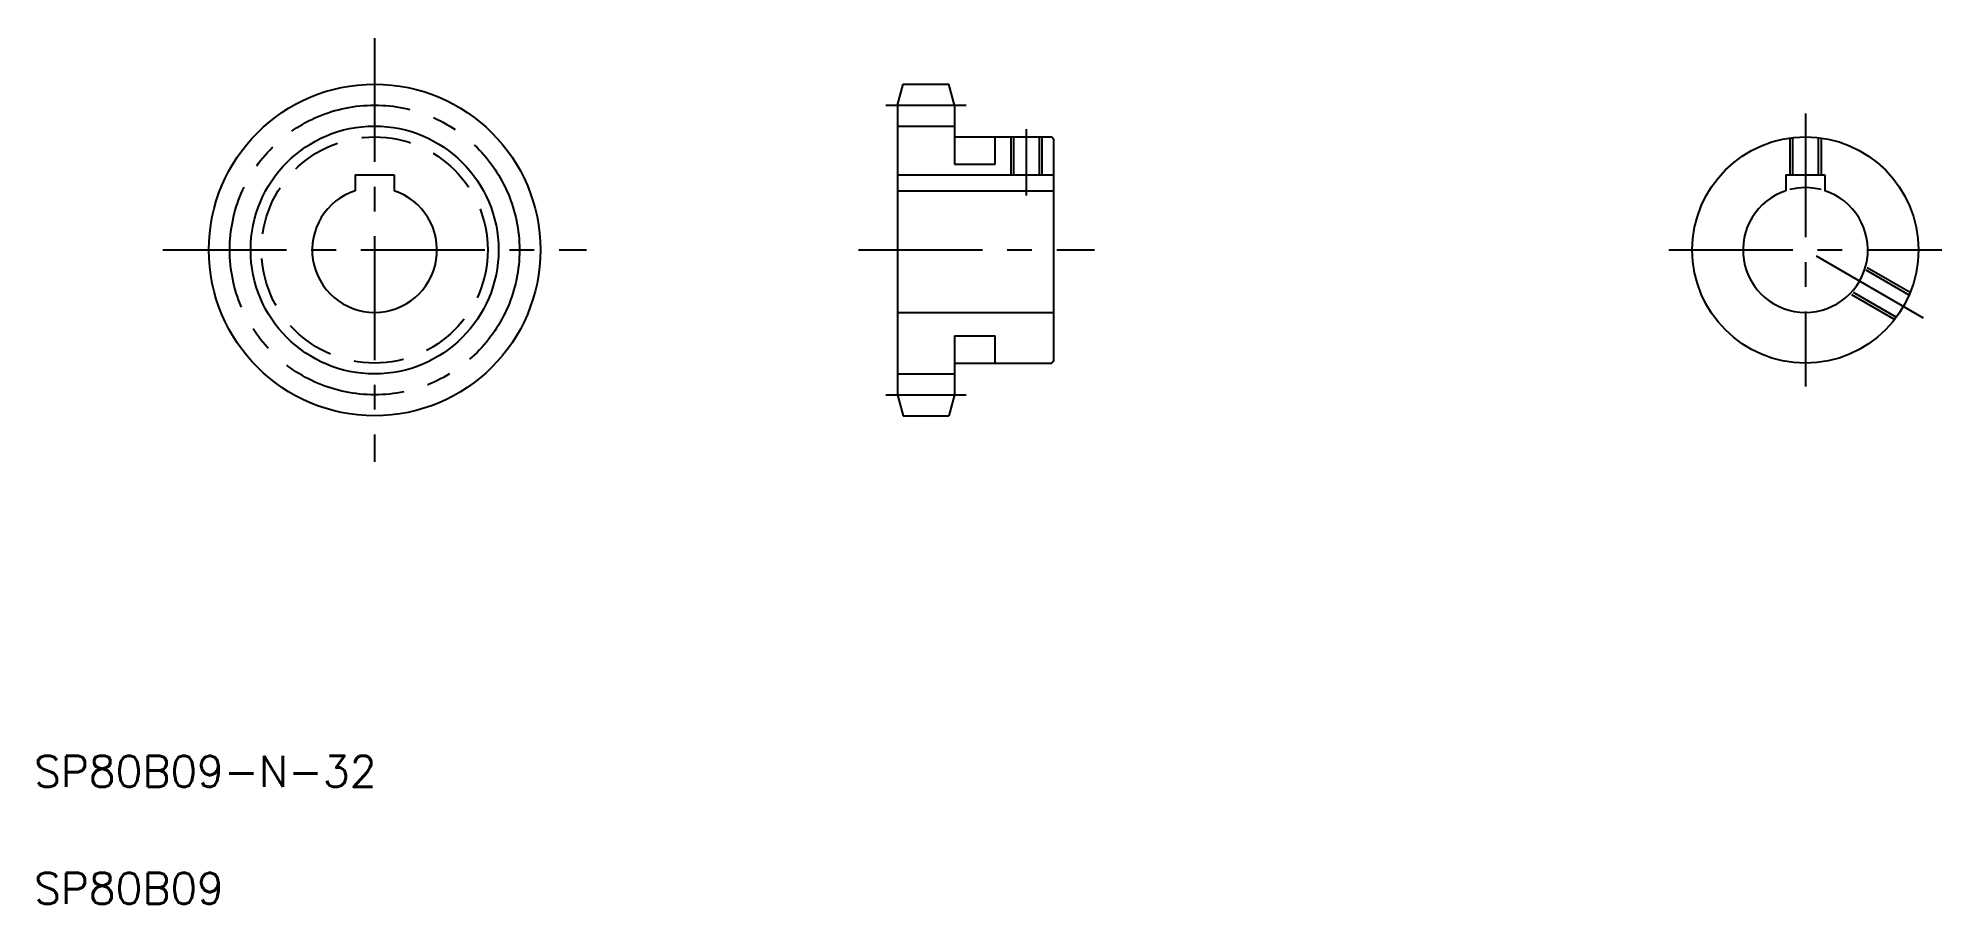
# Model space of a CAD drawing. Extents: x 21 to 509, y 20 to 242.
import ezdxf

# ---------------------------------------------------------------- set-up
doc = ezdxf.new("R2010")
doc.units = 0
doc.linetypes.add('CENTER', pattern=[50.8, 31.75, -6.35, 6.35, -6.35])
doc.linetypes.add('DASHED', pattern=[19.05, 12.7, -6.35])
doc.layers.get('0').update_dxf_attribs({"linetype": 'CONTINUOUS'})
doc.layers.add('CENTER', color=1, linetype='CENTER')
doc.styles.get("Standard").update_dxf_attribs({"font": 'txt', "bigfont": 'BIGFONT'})

msp = doc.modelspace()

# ---------------------------------------------------------------- linework, layer by layer
at = {"color": 7, "linetype": 'CONTINUOUS'}
for p, q in [((241.38, 224.78), (242.82, 230.14)), ((242.82, 230.14), (254.54, 230.14)), ((255.98, 224.78), (254.54, 230.14)), ((241.38, 224.78), (241.38, 150.51)), ((255.98, 224.78), (255.98, 216.64)), ((241.38, 219.41), (255.98, 219.41)), ((255.98, 216.64), (280.88, 216.64)), ((271.08, 216.64), (271.08, 206.94)), ((277.68, 216.64), (277.68, 206.94)), ((280.88, 216.64), (281.38, 216.14)), ((281.38, 216.14), (281.38, 159.14)), ((102.3, 206.94), (102.3, 202.84)), ((102.3, 206.94), (112.3, 206.94)), ((112.3, 206.94), (112.3, 202.84)), ((241.38, 206.94), (281.38, 206.94)), ((469.11, 206.94), (469.11, 202.84)), ((469.11, 206.94), (479.11, 206.94)), ((479.11, 206.94), (479.11, 202.84)), ((241.38, 202.84), (281.38, 202.84)), ((241.38, 171.64), (281.38, 171.64)), ((255.98, 158.64), (255.98, 150.51)), ((255.98, 158.64), (280.88, 158.64)), ((270, 158.64), (270, 158.64)), ((273.63, 158.64), (273.63, 158.64)), ((281.38, 159.14), (280.88, 158.64)), ((241.38, 155.87), (255.98, 155.87)), ((241.38, 150.51), (242.82, 145.14)), ((255.98, 150.51), (254.54, 145.14)), ((242.82, 145.14), (254.54, 145.14))]:
    msp.add_line(p, q, dxfattribs=at)
at = {"color": 3, "linetype": 'DASHED'}
for p, q in [((255.98, 216.64), (255.98, 209.64)), ((266.38, 209.64), (266.38, 216.64)), ((470.11, 216.37), (470.11, 206.94)), ((470.81, 216.46), (470.81, 206.94)), ((477.41, 216.46), (477.41, 206.94)), ((478.11, 216.37), (478.11, 206.94)), ((255.98, 209.64), (266.38, 209.64)), ((500.71, 176.1), (489.32, 182.67)), ((500.98, 176.75), (489.52, 183.36)), ((496.98, 169.82), (485.52, 176.43)), ((497.41, 170.38), (486.02, 176.96)), ((255.98, 165.64), (266.38, 165.64)), ((255.98, 165.64), (255.98, 158.64)), ((266.38, 158.64), (266.38, 165.64))]:
    msp.add_line(p, q, dxfattribs=at)
at = {"color": 3, "linetype": 'CONTINUOUS'}
for p, q in [((270.38, 216.64), (270.38, 206.94)), ((278.38, 216.64), (278.38, 206.94))]:
    msp.add_line(p, q, dxfattribs=at)
at = {"color": 7, "linetype": 'CONTINUOUS'}
for centre, radius in [((107.3, 187.64), 42.5), ((474.11, 187.64), 29)]:
    msp.add_circle(centre, radius, dxfattribs=at)
at = {"color": 3, "linetype": 'CONTINUOUS'}
msp.add_circle((107.3, 187.64), 31.77, dxfattribs=at)
at = {"color": 3, "linetype": 'DASHED'}
msp.add_circle((107.3, 187.64), 29, dxfattribs=at)
at = {"color": 7, "linetype": 'CONTINUOUS'}
for centre in [(107.3, 187.64), (474.11, 187.64)]:
    msp.add_arc(centre, 16, 108.21, 71.79, dxfattribs=at)
at = {"color": 3, "linetype": 'CONTINUOUS'}
msp.add_arc((474.11, 187.64), 16, 75.5225, 104.4775, dxfattribs=at)
at = {"layer": 'CENTER', "color": 1, "linetype": 'CENTER'}
for p, q in [((107.3, 241.97), (107.3, 133.32)), ((238.38, 224.78), (258.98, 224.78)), ((474.11, 222.64), (474.11, 152.64)), ((274.38, 218.64), (274.38, 201.63)), ((52.98, 187.64), (161.62, 187.64)), ((231.38, 187.64), (291.88, 187.64)), ((439.11, 187.64), (509.11, 187.64)), ((504.42, 170.14), (474.11, 187.64)), ((238.38, 150.51), (258.98, 150.51))]:
    msp.add_line(p, q, dxfattribs=at)
msp.add_circle((107.3, 187.64), 37.13, dxfattribs=at)

# ---------------------------------------------------------------- texts
at = {"color": 7, "linetype": 'CONTINUOUS'}
for s, p in [('SP80B09-N-32', (20, 50)), ('SP80B09', (20, 20))]:
    msp.add_text(s, height=8, dxfattribs=at).set_placement(p)

doc.saveas('drawing.dxf')
